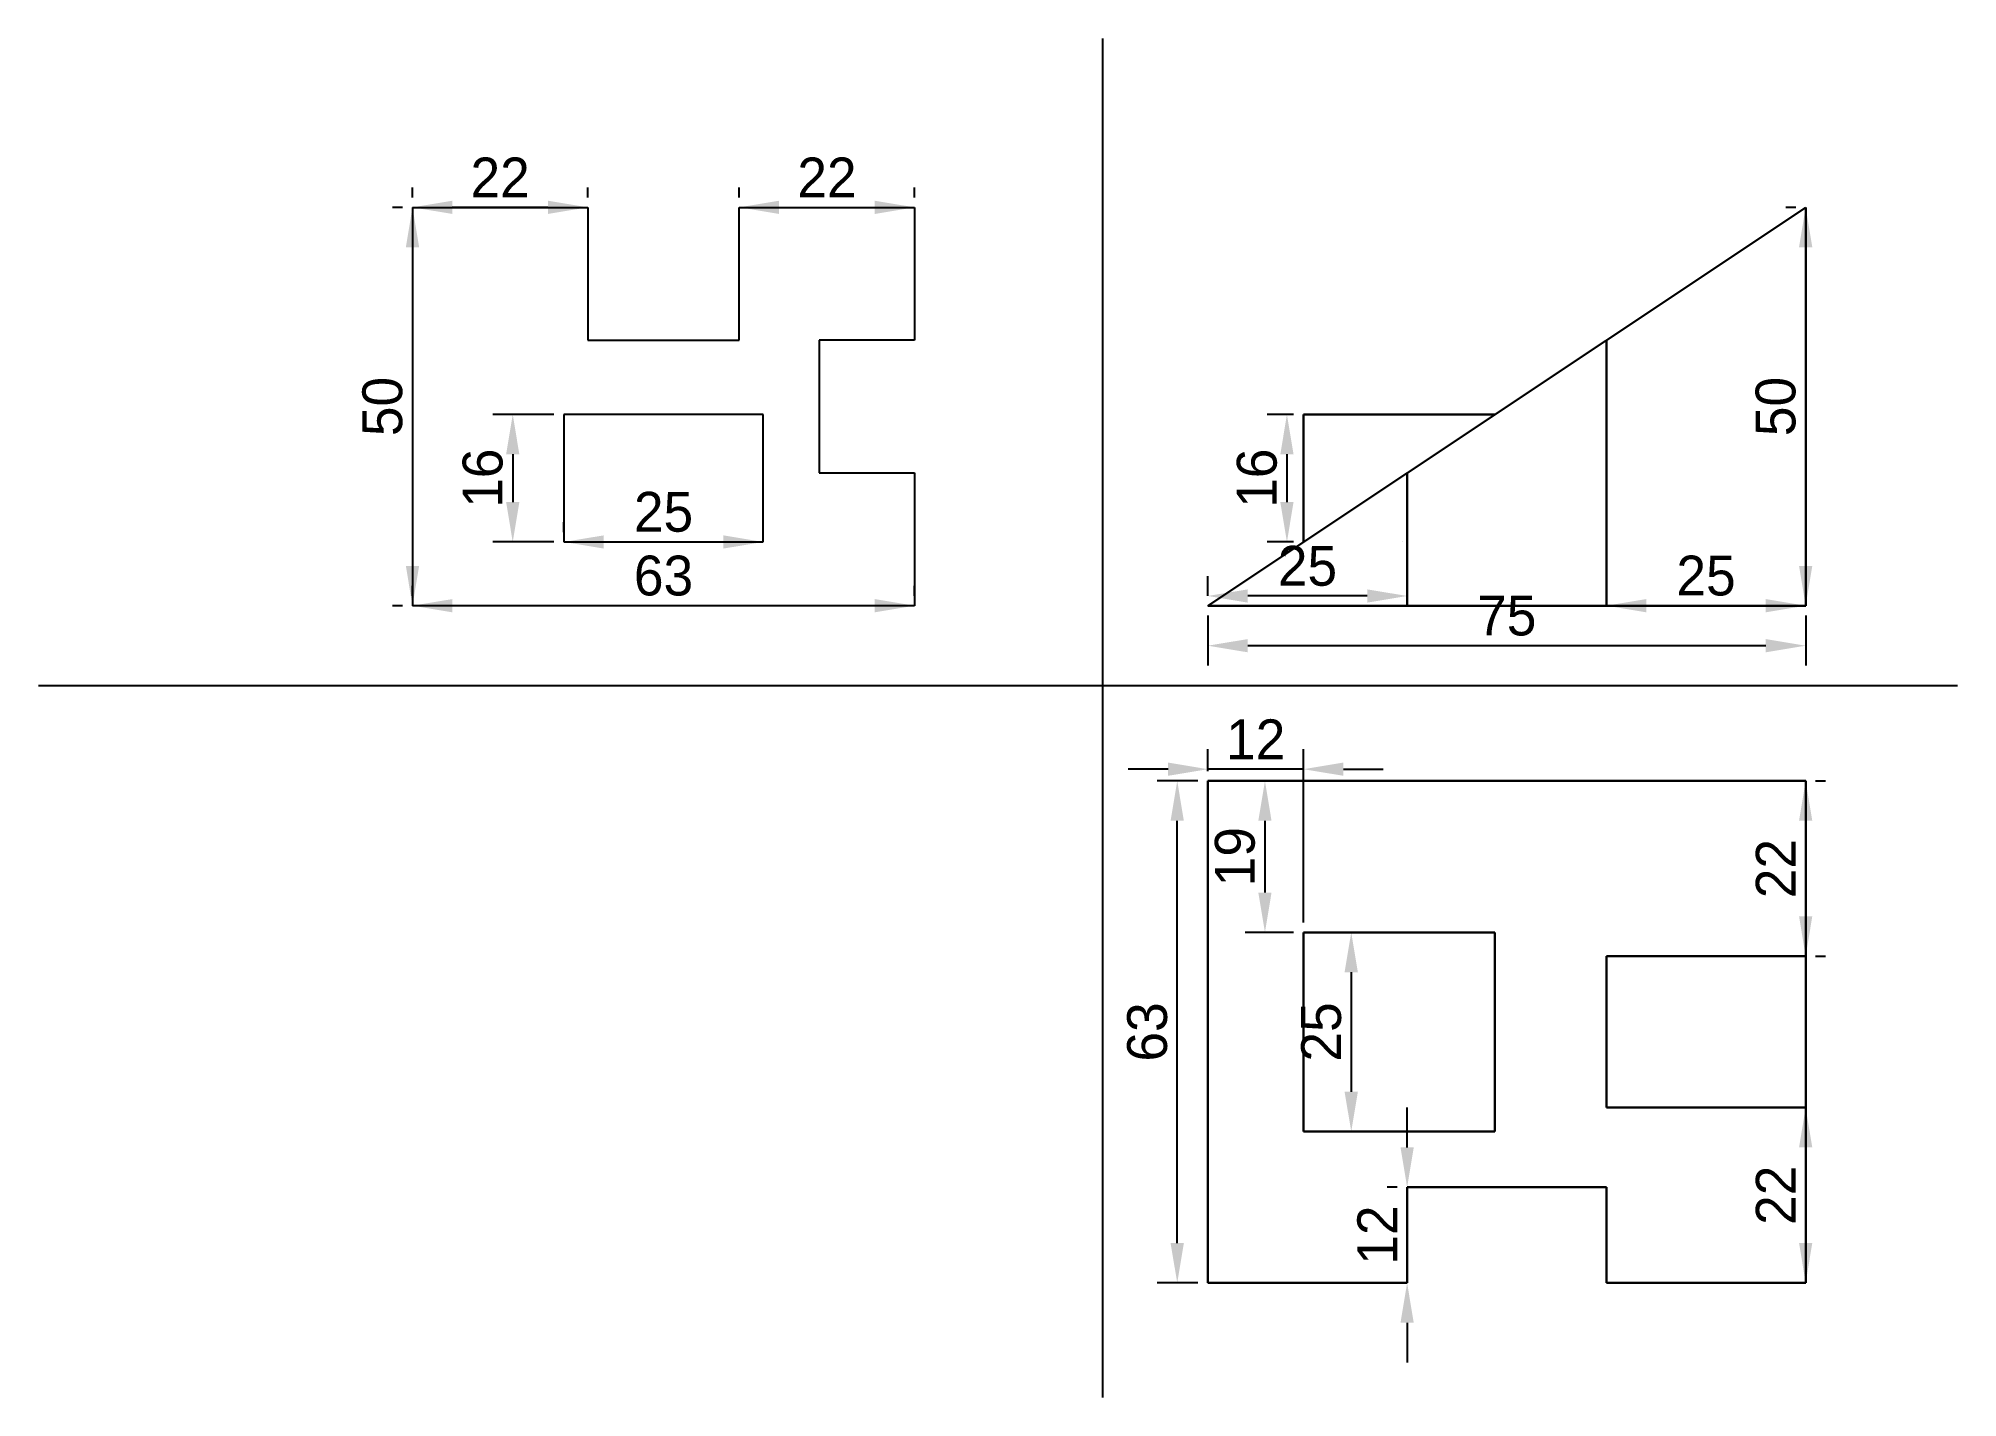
# Model space of a CAD drawing. Header units: millimetres. Extents: x -84 to 157, y -39 to 131.
import ezdxf

# ---------------------------------------------------------------- set-up
doc = ezdxf.new("R2010")
doc.units = ezdxf.units.MM
doc.linetypes.add('ACAD_ISO03W100', pattern=[30, 12, -18])
doc.dimstyles.new('ISO-25', dxfattribs={"dimscale": 2, "dimtxt": 2.5, "dimasz": 2.5, "dimexe": 1.25, "dimexo": 0.625, "dimtad": 1, "dimtxsty": 'Standard', "dimcen": 2.5, "dimadec": 0, "dimazin": 0, "dimtfac": 1, "dimtmove": 0, "dimatfit": 3, "dimfxl": 1, "dimarcsym": 0})

# ---------------------------------------------------------------- blocks, each defined once
blk = doc.blocks.new('*D1')
at = {"color": 0, "lineweight": -2}
for p, q in [((63.2, 58.75), (63.2, 52.48)), ((138.2, 58.75), (138.2, 52.48)), ((133.2, 54.98), (68.2, 54.98))]:
    blk.add_line(p, q, dxfattribs=at)
at = {"color": 0}
for points in [[(68.2, 55.81), (68.2, 54.15), (63.2, 54.98)], [(133.2, 55.81), (133.2, 54.15), (138.2, 54.98)]]:
    blk.add_solid(points, dxfattribs=at)
at = {"layer": 'Defpoints', "color": 0}
for p in [(63.2, 60), (138.2, 60), (63.2, 54.98)]:
    blk.add_point(p, dxfattribs=at)
at = {"color": 0, "insert": (100.7, 58.73), "char_height": 5, "attachment_point": 5}
blk.add_mtext('75', dxfattribs=at)
blk = doc.blocks.new('*D2')
at = {"color": 0, "lineweight": -2}
for p, q in [((73.95, 84), (70.62, 84)), ((73.12, 79), (73.12, 73)), ((73.95, 68), (70.62, 68))]:
    blk.add_line(p, q, dxfattribs=at)
at = {"color": 0}
for points in [[(72.29, 79), (73.95, 79), (73.12, 84)], [(72.29, 73), (73.95, 73), (73.12, 68)]]:
    blk.add_solid(points, dxfattribs=at)
at = {"layer": 'Defpoints', "color": 0}
for p in [(75.2, 84), (73.12, 68), (75.2, 68)]:
    blk.add_point(p, dxfattribs=at)
at = {"color": 0, "insert": (69.37, 76), "char_height": 5, "attachment_point": 5, "rotation": 90}
blk.add_mtext('16', dxfattribs=at)
blk = doc.blocks.new('*D3')
at = {"color": 0, "lineweight": -2}
for p, q in [((136.95, 110), (135.7, 110)), ((138.2, 65), (138.2, 105)), ((136.95, 60), (135.7, 60))]:
    blk.add_line(p, q, dxfattribs=at)
at = {"color": 0}
for points in [[(137.37, 105), (139.03, 105), (138.2, 110)], [(137.37, 65), (139.03, 65), (138.2, 60)]]:
    blk.add_solid(points, dxfattribs=at)
at = {"layer": 'Defpoints', "color": 0}
for p in [(138.2, 110), (138.2, 110), (138.2, 60)]:
    blk.add_point(p, dxfattribs=at)
at = {"color": 0, "insert": (134.45, 85), "char_height": 5, "attachment_point": 5, "rotation": 90}
blk.add_mtext('50', dxfattribs=at)
blk = doc.blocks.new('*D4')
at = {"color": 0, "lineweight": -2}
for p, q in [((113.2, 61.25), (113.2, 62.5)), ((138.2, 61.25), (138.2, 62.5)), ((133.2, 60), (118.2, 60))]:
    blk.add_line(p, q, dxfattribs=at)
at = {"color": 0}
for points in [[(118.2, 60.83), (118.2, 59.17), (113.2, 60)], [(133.2, 60.83), (133.2, 59.17), (138.2, 60)]]:
    blk.add_solid(points, dxfattribs=at)
at = {"layer": 'Defpoints', "color": 0}
for p in [(113.2, 60), (113.2, 60), (138.2, 60)]:
    blk.add_point(p, dxfattribs=at)
at = {"color": 0, "insert": (125.7, 63.75), "char_height": 5, "attachment_point": 5}
blk.add_mtext('25', dxfattribs=at)
blk = doc.blocks.new('*D5')
at = {"color": 0, "lineweight": -2}
for p, q in [((63.2, 61.25), (63.2, 63.72)), ((88.2, 61.25), (88.2, 63.72)), ((83.2, 61.22), (68.2, 61.22))]:
    blk.add_line(p, q, dxfattribs=at)
at = {"color": 0}
for points in [[(68.2, 62.05), (68.2, 60.39), (63.2, 61.22)], [(83.2, 62.05), (83.2, 60.39), (88.2, 61.22)]]:
    blk.add_solid(points, dxfattribs=at)
at = {"layer": 'Defpoints', "color": 0}
for p in [(63.2, 61.22), (63.2, 60), (88.2, 60)]:
    blk.add_point(p, dxfattribs=at)
at = {"color": 0, "insert": (75.7, 64.97), "char_height": 5, "attachment_point": 5}
blk.add_mtext('25', dxfattribs=at)
blk = doc.blocks.new('*D6')
at = {"color": 0, "lineweight": -2}
for p, q in [((139.45, 38), (140.7, 38)), ((138.2, 33), (138.2, 21)), ((139.45, 16), (140.7, 16))]:
    blk.add_line(p, q, dxfattribs=at)
at = {"color": 0}
for points in [[(137.37, 33), (139.03, 33), (138.2, 38)], [(137.37, 21), (139.03, 21), (138.2, 16)]]:
    blk.add_solid(points, dxfattribs=at)
at = {"layer": 'Defpoints', "color": 0}
for p in [(138.2, 38), (138.2, 16), (138.2, 16)]:
    blk.add_point(p, dxfattribs=at)
at = {"color": 0, "insert": (134.45, 27), "char_height": 5, "attachment_point": 5, "rotation": 90}
blk.add_mtext('22', dxfattribs=at)
blk = doc.blocks.new('*D7')
at = {"color": 0, "lineweight": -2}
for p, q in [((136.95, -3), (135.7, -3)), ((138.2, -8), (138.2, -20)), ((136.95, -25), (135.7, -25))]:
    blk.add_line(p, q, dxfattribs=at)
at = {"color": 0}
for points in [[(137.37, -8), (139.03, -8), (138.2, -3)], [(137.37, -20), (139.03, -20), (138.2, -25)]]:
    blk.add_solid(points, dxfattribs=at)
at = {"layer": 'Defpoints', "color": 0}
for p in [(138.2, -3), (138.2, -25), (138.2, -25)]:
    blk.add_point(p, dxfattribs=at)
at = {"color": 0, "insert": (134.45, -14), "char_height": 5, "attachment_point": 5, "rotation": 90}
blk.add_mtext('22', dxfattribs=at)
blk = doc.blocks.new('*D8')
at = {"color": 0, "lineweight": -2}
for p, q in [((76.45, 19), (83.69, 19)), ((81.19, 14), (81.19, -1)), ((76.45, -6), (83.69, -6))]:
    blk.add_line(p, q, dxfattribs=at)
at = {"color": 0}
for points in [[(80.35, 14), (82.02, 14), (81.19, 19)], [(80.35, -1), (82.02, -1), (81.19, -6)]]:
    blk.add_solid(points, dxfattribs=at)
at = {"layer": 'Defpoints', "color": 0}
for p in [(75.2, 19), (75.2, -6), (81.19, -6)]:
    blk.add_point(p, dxfattribs=at)
at = {"color": 0, "insert": (77.44, 6.5), "char_height": 5, "attachment_point": 5, "rotation": 90}
blk.add_mtext('25', dxfattribs=at)
blk = doc.blocks.new('*D9')
at = {"color": 0, "lineweight": -2}
for p, q in [((88.2, -8), (88.2, -3)), ((86.95, -13), (85.7, -13)), ((88.2, -13), (88.2, -25)), ((86.95, -25), (85.7, -25)), ((88.2, -30), (88.2, -35))]:
    blk.add_line(p, q, dxfattribs=at)
at = {"color": 0}
for points in [[(87.37, -8), (89.03, -8), (88.2, -13)], [(87.37, -30), (89.03, -30), (88.2, -25)]]:
    blk.add_solid(points, dxfattribs=at)
at = {"layer": 'Defpoints', "color": 0}
for p in [(88.2, -13), (88.2, -25), (88.2, -25)]:
    blk.add_point(p, dxfattribs=at)
at = {"color": 0, "insert": (84.45, -19), "char_height": 5, "attachment_point": 5, "rotation": 90}
blk.add_mtext('12', dxfattribs=at)
blk = doc.blocks.new('*D10')
at = {"color": 0, "lineweight": -2}
for p, q in [((61.95, 38), (56.86, 38)), ((59.36, -20), (59.36, 33)), ((61.95, -25), (56.86, -25))]:
    blk.add_line(p, q, dxfattribs=at)
at = {"color": 0}
for points in [[(58.52, 33), (60.19, 33), (59.36, 38)], [(58.52, -20), (60.19, -20), (59.36, -25)]]:
    blk.add_solid(points, dxfattribs=at)
at = {"layer": 'Defpoints', "color": 0}
for p in [(59.36, 38), (63.2, 38), (63.2, -25)]:
    blk.add_point(p, dxfattribs=at)
at = {"color": 0, "insert": (55.61, 6.5), "char_height": 5, "attachment_point": 5, "rotation": 90}
blk.add_mtext('63', dxfattribs=at)
blk = doc.blocks.new('*D11')
at = {"color": 0, "lineweight": -2}
for p, q in [((73.95, 38), (67.86, 38)), ((70.36, 33), (70.36, 24)), ((73.95, 19), (67.86, 19))]:
    blk.add_line(p, q, dxfattribs=at)
at = {"color": 0}
for points in [[(69.53, 33), (71.19, 33), (70.36, 38)], [(69.53, 24), (71.19, 24), (70.36, 19)]]:
    blk.add_solid(points, dxfattribs=at)
at = {"layer": 'Defpoints', "color": 0}
for p in [(75.2, 38), (70.36, 19), (75.2, 19)]:
    blk.add_point(p, dxfattribs=at)
at = {"color": 0, "insert": (66.61, 28.5), "char_height": 5, "attachment_point": 5, "rotation": 90}
blk.add_mtext('19', dxfattribs=at)
blk = doc.blocks.new('*D12')
at = {"color": 0, "lineweight": -2}
for p, q in [((63.2, 39.25), (63.2, 41.98)), ((75.2, 20.25), (75.2, 41.98)), ((58.2, 39.48), (53.2, 39.48)), ((75.2, 39.48), (63.2, 39.48)), ((80.2, 39.48), (85.2, 39.48))]:
    blk.add_line(p, q, dxfattribs=at)
at = {"color": 0}
for points in [[(58.2, 40.31), (58.2, 38.65), (63.2, 39.48)], [(80.2, 40.31), (80.2, 38.65), (75.2, 39.48)]]:
    blk.add_solid(points, dxfattribs=at)
at = {"layer": 'Defpoints', "color": 0}
for p in [(63.2, 39.48), (63.2, 38), (75.2, 19)]:
    blk.add_point(p, dxfattribs=at)
at = {"color": 0, "insert": (69.2, 43.23), "char_height": 5, "attachment_point": 5}
blk.add_mtext('12', dxfattribs=at)
blk = doc.blocks.new('*D14')
at = {"color": 0, "lineweight": -2}
for p, q in [((-37.84, 110), (-39.09, 110)), ((-36.59, 105), (-36.59, 65)), ((-37.84, 60), (-39.09, 60))]:
    blk.add_line(p, q, dxfattribs=at)
at = {"color": 0}
for points in [[(-37.42, 105), (-35.75, 105), (-36.59, 110)], [(-37.42, 65), (-35.75, 65), (-36.59, 60)]]:
    blk.add_solid(points, dxfattribs=at)
at = {"layer": 'Defpoints', "color": 0}
for p in [(-36.59, 110), (-36.59, 60), (-36.59, 60)]:
    blk.add_point(p, dxfattribs=at)
at = {"color": 0, "insert": (-40.34, 85), "char_height": 5, "attachment_point": 5, "rotation": 90}
blk.add_mtext('50', dxfattribs=at)
blk = doc.blocks.new('*D15')
at = {"color": 0, "lineweight": -2}
for p, q in [((-17.59, 69.25), (-17.59, 70.5)), ((7.41, 69.25), (7.41, 70.5)), ((-12.59, 68), (2.41, 68))]:
    blk.add_line(p, q, dxfattribs=at)
at = {"color": 0}
for points in [[(-12.59, 68.83), (-12.59, 67.17), (-17.59, 68)], [(2.41, 68.83), (2.41, 67.17), (7.41, 68)]]:
    blk.add_solid(points, dxfattribs=at)
at = {"layer": 'Defpoints', "color": 0}
for p in [(-17.59, 68), (7.41, 68), (7.41, 68)]:
    blk.add_point(p, dxfattribs=at)
at = {"color": 0, "lineweight": -2, "insert": (-5.09, 71.75), "char_height": 5, "attachment_point": 5}
blk.add_mtext('25', dxfattribs=at)
blk = doc.blocks.new('*D16')
at = {"color": 0, "lineweight": -2}
for p, q in [((-18.84, 84), (-26.51, 84)), ((-24.01, 79), (-24.01, 73)), ((-18.84, 68), (-26.51, 68))]:
    blk.add_line(p, q, dxfattribs=at)
at = {"color": 0}
for points in [[(-24.84, 79), (-23.18, 79), (-24.01, 84)], [(-24.84, 73), (-23.18, 73), (-24.01, 68)]]:
    blk.add_solid(points, dxfattribs=at)
at = {"layer": 'Defpoints', "color": 0}
for p in [(-17.59, 84), (-24.01, 68), (-17.59, 68)]:
    blk.add_point(p, dxfattribs=at)
at = {"color": 0, "lineweight": -2, "insert": (-27.76, 76), "char_height": 5, "attachment_point": 5, "rotation": 90}
blk.add_mtext('16', dxfattribs=at)
blk = doc.blocks.new('*D17')
at = {"color": 0, "lineweight": -2}
for p, q in [((-36.59, 61.25), (-36.59, 62.5)), ((26.41, 61.25), (26.41, 62.5)), ((21.41, 60), (-31.59, 60))]:
    blk.add_line(p, q, dxfattribs=at)
at = {"color": 0}
for points in [[(-31.59, 60.83), (-31.59, 59.17), (-36.59, 60)], [(21.41, 60.83), (21.41, 59.17), (26.41, 60)]]:
    blk.add_solid(points, dxfattribs=at)
at = {"layer": 'Defpoints', "color": 0}
for p in [(-36.59, 60), (-36.59, 60), (26.41, 60)]:
    blk.add_point(p, dxfattribs=at)
at = {"color": 0, "lineweight": -2, "insert": (-5.09, 63.75), "char_height": 5, "attachment_point": 5}
blk.add_mtext('63', dxfattribs=at)
blk = doc.blocks.new('*D19')
at = {"color": 0, "lineweight": -2}
for p, q in [((-36.59, 111.25), (-36.59, 112.5)), ((-14.59, 111.25), (-14.59, 112.5)), ((-19.59, 110), (-31.59, 110))]:
    blk.add_line(p, q, dxfattribs=at)
at = {"color": 0}
for points in [[(-31.59, 110.83), (-31.59, 109.17), (-36.59, 110)], [(-19.59, 110.83), (-19.59, 109.17), (-14.59, 110)]]:
    blk.add_solid(points, dxfattribs=at)
at = {"layer": 'Defpoints', "color": 0}
for p in [(-36.59, 110), (-36.59, 110), (-14.59, 110)]:
    blk.add_point(p, dxfattribs=at)
at = {"color": 0, "lineweight": -2, "insert": (-25.59, 113.75), "char_height": 5, "attachment_point": 5}
blk.add_mtext('22', dxfattribs=at)
blk = doc.blocks.new('*D20')
at = {"color": 0, "lineweight": -2}
for p, q in [((4.41, 111.25), (4.41, 112.5)), ((26.41, 111.25), (26.41, 112.5)), ((9.41, 110), (21.41, 110))]:
    blk.add_line(p, q, dxfattribs=at)
at = {"color": 0}
for points in [[(9.41, 110.83), (9.41, 109.17), (4.41, 110)], [(21.41, 110.83), (21.41, 109.17), (26.41, 110)]]:
    blk.add_solid(points, dxfattribs=at)
at = {"layer": 'Defpoints', "color": 0}
for p in [(4.41, 110), (26.41, 110), (26.41, 110)]:
    blk.add_point(p, dxfattribs=at)
at = {"color": 0, "lineweight": -2, "insert": (15.41, 113.75), "char_height": 5, "attachment_point": 5}
blk.add_mtext('22', dxfattribs=at)

msp = doc.modelspace()

# ---------------------------------------------------------------- linework, layer by layer
for p, q in [((50, 131.209), (50, -39.399)), ((113.201, 93.333), (113.201, 93.333)), ((87.57, 68), (87.57, 68)), ((-83.522, 50), (157.263, 50)), ((50, 38), (50, 38))]:
    msp.add_line(p, q)
at = {"lineweight": -2}
for p, q in [((-36.586, 110), (-36.586, 60)), ((-36.586, 110), (-14.586, 110)), ((-14.586, 110), (-14.586, 93.333)), ((4.414, 93.333), (4.414, 110)), ((4.414, 110), (26.414, 110)), ((26.414, 110), (26.414, 93.333)), ((-14.586, 93.333), (4.414, 93.333)), ((14.414, 93.333), (14.414, 76.667)), ((26.414, 93.333), (14.414, 93.333)), ((-17.586, 84), (-17.586, 68)), ((7.414, 84), (-17.586, 84)), ((7.414, 68), (7.414, 84)), ((14.414, 76.667), (26.414, 76.667)), ((26.414, 76.667), (26.414, 60)), ((-17.586, 68), (7.414, 68)), ((26.414, 60), (-36.586, 60)), ((100, 50), (100, 50))]:
    msp.add_line(p, q, dxfattribs=at)
at = {"lineweight": 30}
for p, q in [((138.201, 110), (63.201, 60)), ((138.201, 60), (138.201, 110)), ((113.201, 60), (113.201, 93.333)), ((75.201, 68), (75.201, 84)), ((75.201, 84), (99.201, 84)), ((88.201, 60), (88.201, 76.667)), ((88.201, 76.667), (88.201, 76.667)), ((138.201, 60), (63.201, 60)), ((63.201, 60), (88.201, 60)), ((63.201, 60), (75.201, 60)), ((138.201, 60), (113.201, 60)), ((63.201, 38), (138.201, 38)), ((63.201, 38), (63.201, 38)), ((63.201, 38), (63.201, -25)), ((63.201, 38), (75.201, 38)), ((63.201, 38), (63.201, 19)), ((138.201, -25), (138.201, 38)), ((138.201, 38), (138.201, 16)), ((75.201, 19), (75.201, -6)), ((99.201, 19), (75.201, 19)), ((75.201, 19), (75.201, -6)), ((99.201, -6), (99.201, 19)), ((138.201, 16), (113.201, 16)), ((113.201, 16), (113.201, -3)), ((138.201, -3), (113.201, -3)), ((138.201, -25), (138.201, -3)), ((75.201, -6), (99.201, -6)), ((113.201, -13), (88.201, -13)), ((88.201, -13), (88.201, -25)), ((113.201, -25), (113.201, -13)), ((63.201, -25), (88.201, -25)), ((113.201, -25), (138.201, -25))]:
    msp.add_line(p, q, dxfattribs=at)
at = {"linetype": 'ACAD_ISO03W100'}
msp.add_line((113.201, 93.333), (113.201, 93.333), dxfattribs=at)

# ---------------------------------------------------------------- dimensions: what is measured, and where the dimension line sits
at = {"lineweight": -2}
for base, p1, p2, picture, middle in [((-36.586, 110), (-14.586, 110), (-36.586, 110), '*D19', (-25.586, 113.75)), ((26.414, 110), (4.414, 110), (26.414, 110), '*D20', (15.414, 113.75)), ((7.414, 68), (-17.586, 68), (7.414, 68), '*D15', (-5.086, 71.75)), ((-36.586, 60), (26.414, 60), (-36.586, 60), '*D17', (-5.086, 63.75))]:
    dim = msp.add_linear_dim(base=base, p1=p1, p2=p2, dimstyle='ISO-25', dxfattribs=at)
    dim.commit()
    dim.dimension.update_dxf_attribs({"geometry": picture, "text_midpoint": middle})
for base, p1, p2, picture, middle in [((-36.586, 60), (-36.586, 110), (-36.586, 60), '*D14', (-40.336, 85)), ((138.201, 110), (138.201, 60), (138.201, 110), '*D3', (134.451, 85)), ((73.12, 68), (75.201, 84), (75.201, 68), '*D2', (69.37, 76)), ((59.357, 38), (63.201, -25), (63.201, 38), '*D10', (55.607, 6.5))]:
    dim = msp.add_linear_dim(base=base, p1=p1, p2=p2, angle=90, dimstyle='ISO-25')
    dim.commit()
    dim.dimension.update_dxf_attribs({"geometry": picture, "text_midpoint": middle})
dim = msp.add_linear_dim(base=(-24.01, 68), p1=(-17.586, 84), p2=(-17.586, 68), angle=90, dimstyle='ISO-25', dxfattribs=at)
dim.commit()
dim.dimension.update_dxf_attribs({"geometry": '*D16', "text_midpoint": (-27.76, 76)})
for base, p1, p2, picture, middle in [((63.201, 61.221), (88.201, 60), (63.201, 60), '*D5', (75.701, 64.971)), ((113.201, 60), (138.201, 60), (113.201, 60), '*D4', (125.701, 63.75)), ((63.201, 54.978), (138.201, 60), (63.201, 60), '*D1', (100.701, 58.728)), ((63.201, 39.48), (75.201, 19), (63.201, 38), '*D12', (69.201, 43.23))]:
    dim = msp.add_linear_dim(base=base, p1=p1, p2=p2, dimstyle='ISO-25')
    dim.commit()
    dim.dimension.update_dxf_attribs({"geometry": picture, "text_midpoint": middle})
for p1, p2, distance, picture, middle in [((75.201, 38), (75.201, 19), -4.842, '*D11', (66.609, 28.5)), ((138.201, 38), (138.201, 16), 0, '*D6', (134.451, 27)), ((75.201, 19), (75.201, -6), 5.987, '*D8', (77.438, 6.5)), ((88.201, -13), (88.201, -25), 0, '*D9', (84.451, -19)), ((138.201, -3), (138.201, -25), 0, '*D7', (134.451, -14))]:
    dim = msp.add_aligned_dim(p1=p1, p2=p2, distance=distance, dimstyle='ISO-25')
    dim.commit()
    dim.dimension.update_dxf_attribs({"geometry": picture, "text_midpoint": middle})

doc.saveas('drawing.dxf')
